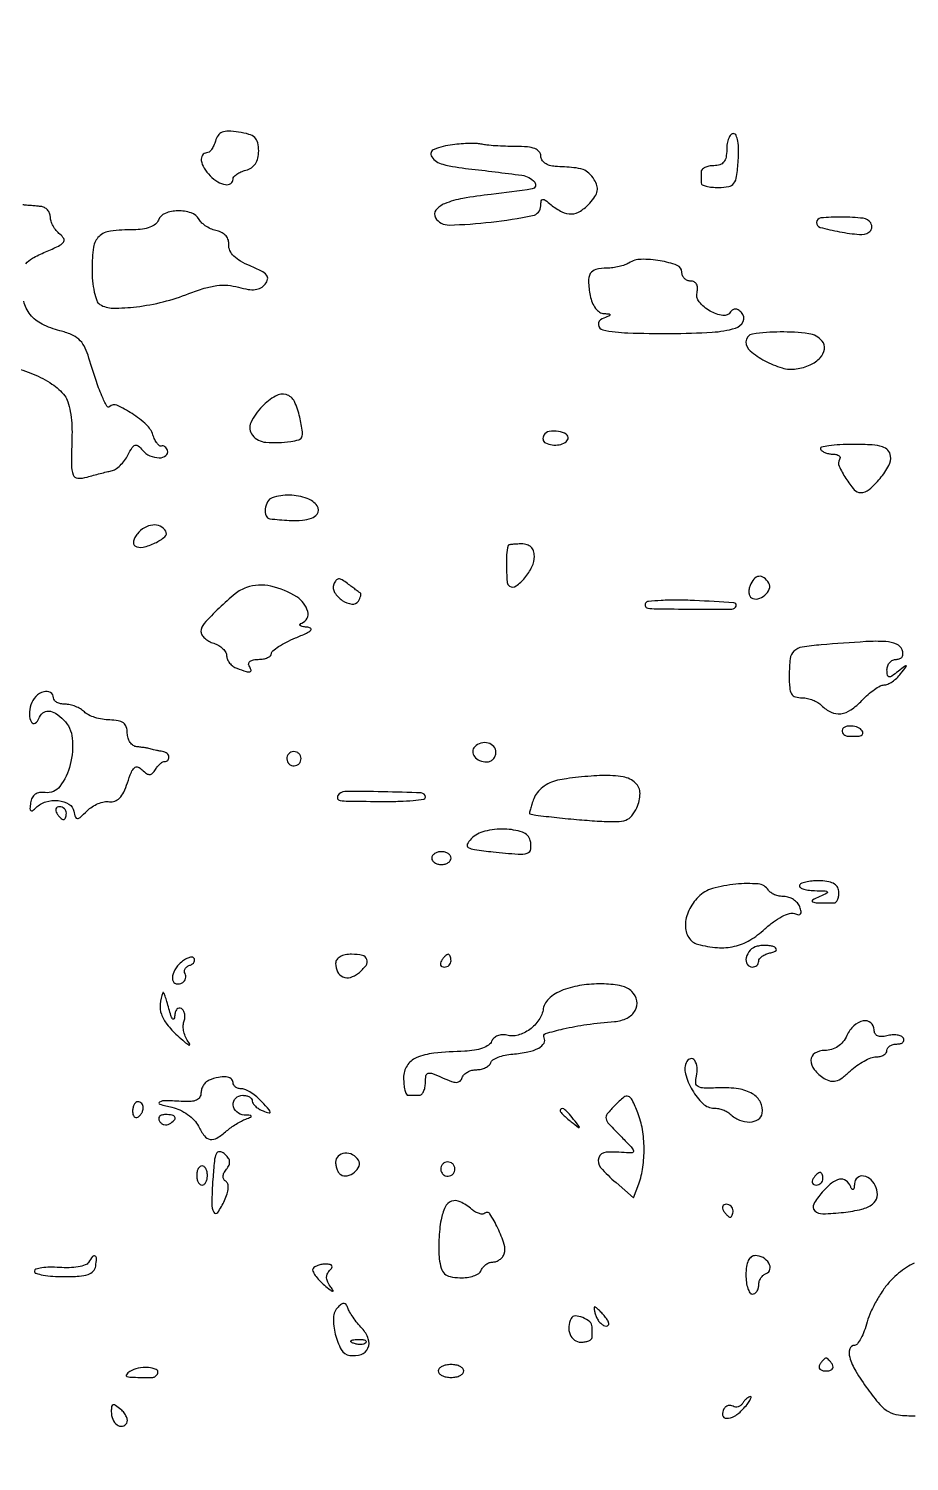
# Model space of a CAD drawing. Extents: x 0 to 5034, y 0 to 2560.
# Drawn here: x 2512.1 to 2649.5, y -0.1 to 223.4 of the extents above; entities that cross this region are included whole.
import ezdxf

# ---------------------------------------------------------------- set-up
doc = ezdxf.new("R2010")
doc.units = 0

msp = doc.modelspace()

# ---------------------------------------------------------------- linework, layer by layer
for points in [[(2033.325134, 261.316347, -0.000063), (2297.5, 260.550923, -0.001268)], [(2511.654242, 186.673637, -0.104414), (2512.694601, 187.562327, -0.025108), (2514.75, 188.551794, 0.012021), (2516.780131, 189.46447, 0.110678), (2517.533885, 190.057952, 0.307482), (2517.583687, 190.630721, 0.098413), (2517, 191.315214, -0.054194), (2516.426055, 191.879382, -0.04408), (2515.940625, 192.592594, -0.045738), (2515.608894, 193.33926, -0.081851), (2515.5, 194, 0.096851), (2515.386021, 194.582905, 0.089303), (2515.059375, 195.098929, 0.089151), (2514.572685, 195.469293, 0.096078), (2514, 195.63465, 0.000116), (2513.330449, 195.694598, 0.000075), (2512.556101, 195.763631, 0.000075), (2511.799862, 195.830821, 0.000143), (2511.190983, 195.88465, -0.085442)], [(2509.590426, 170.536297, -0.044941), (2512.834128, 169.497914, -0.045726), (2515.75069, 167.938416, -0.081108), (2517.750873, 166.096325, -0.093252), (2518.224895, 165.182896, -0.027683), (2518.596469, 163.647045, -0.026725), (2518.830136, 161.839842, -0.025946), (2518.872952, 160, 0.005268), (2518.788097, 155.306509, 0.08895), (2519.04912, 153.784913, 0.303563), (2519.772804, 153.252786, 0.083367), (2521.25, 153.433554, -0.005395), (2522.221279, 153.71004, -0.004239), (2523.279688, 153.989401, -0.004286), (2524.268277, 154.232383, -0.010519), (2525, 154.389416, 0.098542), (2525.654248, 154.655914, 0.044215), (2526.384109, 155.236094, 0.041471), (2527.071587, 156.007559, 0.044291), (2527.605477, 156.865833, -0.021831), (2528.254982, 158.022628, -0.176107), (2528.726036, 158.393448, -0.257641), (2529.218273, 158.300791, -0.046959), (2529.899165, 157.621499, 0.114812), (2531.036611, 156.757795, 0.101764), (2532.490615, 156.435708, 0.166903), (2533.516516, 156.770668, 0.312702), (2533.777494, 157.562672, 0.072987), (2533.619679, 157.903587, 0.090136), (2533.379103, 158.15719, 0.104389), (2533.095095, 158.285364, 0.135232), (2532.81094, 158.270313, -0.250869), (2532.501646, 158.323355, -0.06655), (2532.138698, 158.692852, -0.05107), (2531.782266, 159.28545, -0.033042), (2531.490072, 160.031281, 0.13224), (2530.491831, 161.587697, 0.039713), (2528.2456, 163.32444, 0.036762), (2525.88708, 164.629172, 0.314055), (2524.761386, 164.428053, -0.501844), (2524.309061, 164.494032, -0.024131), (2523.541142, 166.094129, -0.019867), (2522.583748, 168.641725, -0.00664), (2521.382815, 172.436924, 0.052854), (2520.768451, 173.894932, 0.087878), (2519.932633, 174.92913, 0.080156), (2518.734339, 175.673429, 0.037623), (2516.998101, 176.250019, -0.055255), (2514.21664, 177.283713, -0.106718), (2512.377061, 178.767809, -0.109709), (2511.344397, 180.848063, -0.060631)], [(2650.217871, 30.812603, 0.031683), (2649.063257, 30.164618, 0.03023), (2647.815074, 29.244574, 0.027801), (2646.649598, 28.156147, 0.037182), (2645.532364, 26.801518, 0.023475), (2644.428816, 25.073682, 0.02354), (2643.498975, 23.262802, 0.039495), (2642.915503, 21.656147, -0.022714), (2642.459409, 20.255591, -0.033109), (2641.922593, 19.073993, -0.034847), (2641.383381, 18.218305, -0.239116), (2640.952996, 18, 0.327543), (2640.191229, 17.441006, 0.150088), (2640.182474, 16.13907, 0.062372), (2641.132728, 13.987016, 0.021633), (2643.006272, 11.150038, 0.01967), (2644.870807, 8.778354, 0.088296), (2646.228209, 7.660145, 0.099778), (2647.804672, 7.148123, 0.028795), (2650.374603, 7)]]:
    msp.add_lwpolyline(points, format="xyb")
for points in [[(2541.249593, 205.846441, -0.042136), (2540.999646, 205.139851, -0.05325), (2540.649086, 204.542392, -0.063223), (2540.256771, 204.132342, -0.171971), (2539.883369, 204, 0.254538), (2539.228154, 203.643338, 0.183339), (2539.05014, 202.812891, 0.100136), (2539.485868, 201.623252, 0.058742), (2540.428571, 200.428571, 0.058742), (2541.623252, 199.485868, 0.100136), (2542.812891, 199.05014, 0.183339), (2543.643338, 199.228154, 0.254538), (2544, 199.883369, -0.181596), (2544.141258, 200.259476, -0.059916), (2544.5875, 200.660882, -0.050447), (2545.234516, 201.024544, -0.038887), (2546, 201.289749, 0.082755), (2546.86583, 201.677352, 0.099635), (2547.495676, 202.306269, 0.090395), (2547.873419, 203.182028, 0.056791), (2548, 204.292881, 0.057761), (2547.851238, 205.576332, 0.147683), (2547.387748, 206.378315, 0.120283), (2546.48666, 206.887208, 0.03225), (2544.866224, 207.232942, 0.027431), (2543.275769, 207.377881, 0.10087), (2542.284295, 207.212759, 0.149689), (2541.65339, 206.71981, 0.08888)], [(2621, 204.5, -0.044917), (2620.893532, 203.317234, -0.124434), (2620.55, 202.5625, -0.149477), (2619.935258, 202.142566, -0.07578), (2619, 202, 0.048028), (2618.234582, 201.926307, 0.068025), (2617.5875, 201.70625, 0.088204), (2617.151477, 201.381882, 0.191087), (2617, 201), (2617, 200.088125), (2617, 199.3, 0.29312), (2617.173912, 199.028831, 0.044859), (2617.807813, 198.804164, 0.038276), (2618.696125, 198.64762, 0.024032), (2619.75, 198.595026, 0.047881), (2621.316459, 198.74252, 0.190239), (2622.116815, 199.250518, 0.123802), (2622.547093, 200.318776, 0.015891), (2622.807498, 202.795026, 0.02092), (2622.860349, 204.490425, 0.041482), (2622.734745, 205.828609, 0.056663), (2622.466035, 206.730032, 0.30056), (2622.057498, 207, 0.217584), (2621.652885, 206.815175, 0.078572), (2621.31064, 206.265625, 0.059744), (2621.077456, 205.457226, 0.040393)], [(2578.25, 205.270761, 0.061475), (2575.357888, 204.549228, 0.480388), (2574.993793, 203.404083, 0.189852), (2576.702578, 202.215554, 0.031084), (2580.75, 201.519368, -0.00724), (2589.054405, 200.495505, -0.18067), (2591.046492, 199.421055, -0.588832), (2590.670948, 198.378215, -0.013823), (2584.25, 197.51812, 0.017246), (2579.836123, 196.896098, 0.055494), (2576.994028, 196.062306, 0.124753), (2575.64234, 195.046506, 0.318037), (2575.570027, 193.886693, 0.267127), (2577.695145, 192.739063, 0.021634), (2584.269025, 193.201099, 0.020892), (2590.732021, 194.212332, 0.357627), (2592, 195.758369, -0.041268), (2592.061799, 196.505856, -0.339037), (2592.295789, 196.724747, -0.184529), (2592.70835, 196.612061, -0.015286), (2593.600882, 195.916276, 0.055656), (2595.302261, 194.79787, 0.128223), (2596.786962, 194.473224, 0.134997), (2598.191133, 194.920163, 0.064767), (2599.641834, 196.156725, 0.036588), (2600.455027, 197.199291, 0.100058), (2600.808506, 198.059653, 0.121296), (2600.766231, 198.887201, 0.06804), (2600.345557, 199.808536, 0.061063), (2599.513002, 200.825196, 0.109025), (2598.593405, 201.383282, 0.060388), (2597.174628, 201.682187, 0.008948), (2594.25, 201.88465, -0.060957), (2593.368832, 202.038618, -0.082162), (2592.644225, 202.396456, -0.098919), (2592.168864, 202.905761, -0.139327), (2592, 203.5, 0.174578), (2591.75418, 204.182583, 0.12917), (2591.096965, 204.654293, 0.070529), (2589.923367, 204.922641, 0.020994), (2588.081787, 205, -0.007677), (2586.484041, 205.024534, -0.008212), (2584.923337, 205.098147, -0.007864), (2583.585312, 205.204454, -0.037717), (2582.831787, 205.334119, 0.051509), (2582.109633, 205.438008, 0.013445), (2580.936525, 205.453332, 0.013519), (2579.591945, 205.398357, 0.01345)], [(2532.361626, 193.5, -0.139565), (2531.899272, 192.883843, -0.070467), (2531.044287, 192.40671, -0.056203), (2529.875899, 192.100866, -0.035949), (2528.474799, 192, 0.029524), (2524.862063, 191.786486, 0.159652), (2523.102991, 190.96972, 0.171326), (2522.236408, 189.305626, 0.035203), (2522, 185.952028, 0.022565), (2522.087546, 184.013151, 0.031266), (2522.352268, 182.293674, 0.033293), (2522.739551, 180.956068, 0.168784), (2523.222131, 180.362715, 0.138509), (2525.271185, 179.777252, 0.030883), (2528.940962, 179.99293, 0.03113), (2533.124078, 180.765767, 0.032645), (2537.111105, 182.043794, -0.020425), (2539.508398, 182.877319, -0.041588), (2541.4569, 183.293947, -0.050511), (2543.17929, 183.339745, -0.051282), (2544.86681, 183.038199, 0.028698), (2546.352133, 182.703056, 0.071049), (2547.465171, 182.677809, 0.096363), (2548.326767, 182.95505, 0.093931), (2549.030539, 183.536798, 0.121938), (2549.392112, 184.28522, 0.229348), (2549.233862, 184.922143, 0.10306), (2548.442021, 185.550738, 0.017451), (2546.678574, 186.36094, -0.031431), (2545.169832, 187.105852, -0.0633), (2544.113515, 187.905361, -0.086524), (2543.507536, 188.747298, -0.134933), (2543.345927, 189.620578, 0.096484), (2543.26466, 190.376346, 0.09984), (2542.905485, 191.036146, 0.093979), (2542.296959, 191.534162, 0.075432), (2541.5, 191.823154, -0.051628), (2540.675651, 192.078566, -0.041226), (2539.852591, 192.513382, -0.042625), (2539.151489, 193.050386, -0.077515), (2538.70031, 193.611469, 0.181161), (2537.461985, 194.633156, 0.087468), (2535.401785, 194.959097, 0.090243), (2533.410245, 194.560401, 0.209697)], [(2635, 193.130842, 0.339681), (2635.574735, 192.382463, 0.019152), (2638.612382, 191.694608, 0.023078), (2641.711625, 191.26342, 0.162833), (2643.172516, 191.60662, 0.107417), (2643.456592, 191.880753, 0.099547), (2643.610964, 192.255498, 0.095769), (2643.611533, 192.673296, 0.091247), (2643.457295, 193.069098, 0.232799), (2642.295258, 193.797268, 0.02376), (2638.955939, 193.980483, 0.02254), (2635.667645, 193.856221, 0.390152)], [(2605.736639, 186.816072, -0.058459), (2605.108206, 186.51322, -0.025702), (2604.219661, 186.256852, -0.025011), (2603.23856, 186.078838, -0.030632), (2602.309017, 186.015313, 0.057979), (2600.607739, 185.805309, 0.198871), (2599.726919, 185.161383, 0.153692), (2599.42879, 183.953144, 0.031461), (2599.708548, 181.744303, 0.04869), (2600.033246, 180.640876, 0.067762), (2600.543211, 179.747732, 0.082358), (2601.17658, 179.154927, 0.137095), (2601.866577, 178.929715, -0.016174), (2602.673628, 178.86879, -0.486488), (2602.76743, 178.718354, -0.207734), (2602.574936, 178.514872, -0.007563), (2601.566376, 178.102217, 0.324091), (2600.982932, 177.193425, 0.338353), (2601.670495, 176.391244, 0.044193), (2605.573108, 175.915387, 0.010018), (2612.250366, 175.828778, 0.012), (2618.72411, 176.029938, 0.057909), (2622.347349, 176.654693, 0.219302), (2623.565086, 177.718879, 0.31104), (2623.312868, 179.087132, 0.055109), (2622.806791, 179.492451, 0.128128), (2622.347445, 179.639754, 0.163321), (2621.947193, 179.5297, 0.106679), (2621.612195, 179.181535, -0.3008), (2620.393698, 178.618512, -0.094826), (2618.407611, 179.322466, -0.087077), (2616.709618, 180.762646, -0.239565), (2616.371724, 182.25, 0.066601), (2616.452777, 182.958697, 0.121837), (2616.303208, 183.517317, 0.148888), (2615.939449, 183.870821, 0.119437), (2615.40638, 184, -0.097891), (2614.869628, 184.106103, -0.097667), (2614.413124, 184.408487, -0.09821), (2614.107425, 184.859913, -0.100198), (2614, 185.390594, 0.313761), (2613.264705, 186.446984, 0.045992), (2610.602737, 187.16295, 0.046691), (2607.659269, 187.391555, 0.138388)], [(2624, 174.52568, 0.222947), (2624.664877, 173.108688, 0.049881), (2626.937157, 171.575135, 0.05029), (2629.641134, 170.452557, 0.111573), (2631.854757, 170.295605, 0.066703), (2634.007873, 170.925598, 0.101241), (2635.590438, 172.054576, 0.15028), (2636.235056, 173.385563, 0.214559), (2635.889886, 174.632679, 0.188713), (2633.794717, 175.791006, 0.035263), (2629.330302, 176.065905, 0.034075), (2625.045088, 175.734762, 0.372284)], [(2548.545455, 164.454545, 0.088871), (2546.776768, 161.913791, 0.285814), (2547.024474, 159.957338, 0.20543), (2549.130762, 158.853138, 0.054816), (2553, 158.976587, 0.035959), (2554.27524, 159.252804, 0.237789), (2554.73716, 159.684943, 0.129464), (2554.812677, 160.483452, 0.008548), (2554.39473, 162.77635, 0.064448), (2553.567632, 165.222029, 0.212245), (2552.292437, 166.291073, 0.207485), (2550.621564, 166.073031, 0.061696)], [(2592.487659, 159.980032, 0.086456), (2592.347192, 159.629461, 0.102024), (2592.345313, 159.272696, 0.11056), (2592.481778, 158.965717, 0.11748), (2592.733688, 158.754232, 0.085984), (2593.764165, 158.443417, 0.076224), (2594.8851, 158.477903, 0.087776), (2595.803236, 158.82141, 0.194412), (2596.25, 159.404671, 0.34024), (2595.96037, 160.116771, 0.094491), (2594.74709, 160.546191, 0.079865), (2593.313066, 160.535234, 0.215807)], [(2635.640086, 157.773336, 0.111355), (2635.930812, 157.476721, 0.050273), (2636.418262, 157.227168, 0.046332), (2637.008798, 157.057287, 0.046912), (2637.618034, 157, -0.056052), (2638.155623, 156.939544, -0.120973), (2638.525448, 156.754122, -0.19004), (2638.671536, 156.480016, -0.168478), (2638.60072, 156.162968, 0.250284), (2638.536907, 155.15273, 0.034218), (2639.577032, 153.229731, 0.034787), (2640.879017, 151.458116, 0.220334), (2641.868143, 151, 0.178031), (2643.231872, 151.501467, 0.044327), (2644.926601, 153.223326, 0.044552), (2646.297716, 155.228267, 0.16568), (2646.571335, 156.71175, 0.147502), (2646.149975, 157.609391, 0.135329), (2645.289069, 158.16121, 0.06273), (2643.705897, 158.44225, 0.011552), (2640.735274, 158.523336, 0.013035), (2638.630632, 158.477276, 0.024554), (2636.939644, 158.31265, 0.026872), (2635.760733, 158.073822, 0.505064)], [(2550.087565, 150.195855, 0.191753), (2549.373485, 149.593591, 0.097454), (2549.02421, 148.452116, 0.11365), (2549.157117, 147.383037, 0.285628), (2549.75, 146.918758, 0.01276), (2552.7536, 146.670751, 0.038187), (2554.812438, 146.710846, 0.05892), (2556.223071, 147.016696, 0.137572), (2557.104169, 147.625516, 0.35078), (2557.12803, 148.952104, 0.141661), (2555.566577, 150.096791, 0.083045), (2552.821039, 150.611816, 0.085576)], [(2529.073886, 144.589028, 0.048472), (2528.684144, 144.014247, 0.076065), (2528.481442, 143.453992, 0.106171), (2528.488871, 142.996426, 0.205196), (2528.701442, 142.706441, 0.189712), (2529.968222, 142.503959, 0.056947), (2531.850113, 143.149056, 0.06402), (2533.366511, 144.125035, 0.372022), (2533.505228, 144.991541, 0.148349), (2532.647825, 145.747605, 0.130409), (2531.467966, 145.948641, 0.110766), (2530.187987, 145.53691, 0.086772)], [(2586.918758, 142.75, 0.066382), (2586.657483, 141.327362, 0.02073), (2586.64094, 139.153155, 0.013745), (2586.773105, 137.001002, 0.23636), (2587.133158, 136.417704, 0.300637), (2588.147999, 136.448673, 0.06582), (2589.496725, 137.695198, 0.060209), (2590.625158, 139.444005, 0.113676), (2591, 141.071429, 0.078057), (2590.869651, 141.901305, 0.12362), (2590.490741, 142.508929, 0.120522), (2589.86158, 142.875312, 0.071985), (2589, 143, 0.011703), (2588.227601, 142.981918, 0.018186), (2587.563635, 142.926562, 0.012826), (2587.033045, 142.848975, 0.278305)], [(2546.100239, 136.20008, 0.090811), (2544.348343, 135.236461, 0.020966), (2541.818577, 132.991011, 0.016587), (2539.473373, 130.571344, 0.186261), (2539, 129.344703, 0.140889), (2539.14655, 128.834935, 0.066573), (2539.5875, 128.303726, 0.058085), (2540.235019, 127.832613, 0.05145), (2541, 127.5, -0.056307), (2541.764834, 127.158604, -0.060844), (2542.4125, 126.662288, -0.06865), (2542.852227, 126.093727, -0.131049), (2543, 125.539601, 0.105337), (2543.117619, 124.987495, 0.066625), (2543.46465, 124.425077, 0.062494), (2543.977036, 123.938014, 0.06731), (2544.581787, 123.606989, 0.011592), (2546.033342, 123.088247, 0.131279), (2546.637076, 123.052599, 0.44137), (2546.802286, 123.329843, 0.065008), (2546.5, 124, -0.202618), (2546.441401, 124.378123, -0.181468), (2546.66835, 124.70625, -0.104212), (2547.195401, 124.928459, -0.047867), (2547.940983, 125, 0.04145), (2548.72931, 125.065465, 0.060958), (2549.395164, 125.262332, 0.080127), (2549.847107, 125.551472, 0.213596), (2550, 125.893046, -0.22571), (2550.206508, 126.327202, -0.026107), (2551.101562, 126.980666, -0.027327), (2552.313473, 127.680669, -0.018994), (2553.75, 128.341518, 0.010349), (2555.433092, 129.080818, 0.083234), (2556.128077, 129.556957, 0.504837), (2556.088828, 129.854922, 0.11036), (2555.5, 130.027419, -0.024923), (2554.798795, 130.108401, -0.135224), (2554.454688, 130.267731, -0.437468), (2554.446284, 130.460432, -0.101871), (2554.75, 130.662281, 0.382559), (2555.64144, 132.477455, 0.183795), (2553.969941, 134.73284, 0.089453), (2549.906725, 136.408002, 0.134391)], [(2559.716562, 136.703757, 0.23589), (2559.839628, 135.437737, 0.103387), (2561.040044, 134.190455, 0.11606), (2562.544605, 133.611361, 0.296658), (2563.553775, 134.08701, 0.031763), (2563.775955, 134.503483, 0.049039), (2563.907511, 134.889363, 0.062992), (2563.939452, 135.193179, 0.254295), (2563.850136, 135.349499, -0.018369), (2563.633674, 135.494555, -0.001777), (2563.123095, 135.867358, -0.002255), (2562.517817, 136.316834, -0.001781), (2561.866783, 136.808491, 0.026652), (2560.99552, 137.400837, 0.149209), (2560.454914, 137.537474, 0.225235), (2560.056359, 137.323994, 0.067493)], [(2624.650663, 136.532025, 0.052515), (2624.49115, 135.935939, 0.0638), (2624.47433, 135.358368, 0.075783), (2624.594901, 134.88537, 0.15532), (2624.84142, 134.598008, 0.201697), (2625.840733, 134.441329, 0.114471), (2626.95006, 135.005503, 0.122857), (2627.647708, 135.966627, 0.238621), (2627.569098, 136.888197, 0.090551), (2626.818057, 137.720393, 0.196846), (2626.002606, 137.94369, 0.189342), (2625.241545, 137.532165, 0.083805)], [(2608.342582, 133.75, 0.24532), (2608.308709, 133.264274, 0.264115), (2608.68649, 132.981325, 0.028639), (2610.007854, 132.889811, 0.000853), (2615.555556, 132.833333, 0.003315), (2621.781033, 132.821851, 0.324564), (2622.454479, 133.315413, 0.489525), (2622.097985, 133.836718, 0.003466), (2615.983015, 134.164749, 0.01002), (2613.198204, 134.238902, 0.015204), (2610.776963, 134.181208, 0.009819), (2608.800335, 134.034932, 0.235866)], [(2635.75, 127.264961, 0.01996), (2632.749059, 126.907359, 0.151855), (2631.48885, 126.283105, 0.175456), (2630.899244, 125.099276, 0.028685), (2630.75, 122.5, 0.01823), (2630.820783, 120.55928, 0.114734), (2631.112892, 119.619571, 0.192575), (2631.713352, 119.153112, 0.070105), (2632.8, 119, -0.055979), (2633.576371, 118.912806, -0.038787), (2634.420776, 118.650474, -0.039123), (2635.202955, 118.265902, -0.06264), (2635.789877, 117.810123, 0.086071), (2637.283695, 116.757862, 0.142616), (2638.794845, 116.516101, 0.120881), (2640.378241, 117.121651, 0.052733), (2642.094176, 118.600246, -0.02439), (2643.045595, 119.518824, -0.028097), (2644.039835, 120.295072, -0.028936), (2644.943168, 120.847488, -0.12337), (2645.551869, 121, 0.108061), (2646.11, 121.122049, 0.041578), (2646.804814, 121.514062, 0.038722), (2647.513518, 122.080389, 0.038552), (2648.127555, 122.75, 0.001576), (2649.00764, 123.879507, 0.377591), (2649, 124, 0.377591), (2648.879507, 124.00764, 0.001576), (2647.75, 123.127555, -0.01433), (2646.747502, 122.386736, -0.189637), (2646.308177, 122.282514, -0.332453), (2646.061715, 122.528196, -0.036282), (2646, 123.377555, -0.08932), (2646.111548, 123.996997, -0.09512), (2646.431406, 124.523407, -0.09986), (2646.908336, 124.875592, -0.109687), (2647.468615, 125, 0.094119), (2648.027855, 125.106211, 0.166113), (2648.382077, 125.407358, 0.151899), (2648.496694, 125.885039, 0.075244), (2648.361626, 126.5, 0.206854), (2647.500453, 127.380395, 0.082159), (2645.817537, 127.764743, 0.031114), (2642.679836, 127.759635, 0.003713)], [(2512.476082, 117.924639, 0.074877), (2512.236785, 116.421337, 0.132785), (2512.551917, 115.215606, 0.415384), (2513.14178, 115.05633, 0.177868), (2513.720238, 115.75, -0.129515), (2514.327479, 116.636421, -0.192038), (2515.206687, 116.940642, -0.132661), (2516.317549, 116.584661, -0.052925), (2517.571429, 115.571429, -0.174975), (2518.927174, 112.683823, -0.085711), (2518.604201, 108.577462, -0.096957), (2516.99585, 105.185824, -0.276052), (2514.678262, 104.216891, 0.071039), (2513.810242, 104.217633, 0.119408), (2513.136582, 103.949599, 0.123238), (2512.674092, 103.410646, 0.078608), (2512.423164, 102.619301, 0.019634), (2512.322997, 101.719821, 0.233405), (2512.45152, 101.404429, 0.358126), (2512.725246, 101.394174, 0.033777), (2513.269301, 101.869301, -0.125423), (2514.790817, 102.772791, -0.094983), (2516.731031, 102.961417, -0.109407), (2518.392436, 102.428438, -0.216316), (2519.176676, 101.321407, 0.029082), (2519.417831, 100.370758, 0.333637), (2519.713154, 100.15985, 0.182146), (2520.150935, 100.336853, 0.01021), (2521.227561, 101.370397, -0.052897), (2522.017955, 102.009177, -0.046059), (2522.961356, 102.502674, -0.048516), (2523.908581, 102.788386, -0.091587), (2524.703906, 102.79899, 0.129021), (2525.551026, 102.873124, 0.116426), (2526.290481, 103.353085, 0.079409), (2526.940497, 104.293533, 0.031782), (2527.526726, 105.749619, -0.01712), (2528.134789, 107.397768, -0.117686), (2528.634442, 108.094738, -0.276513), (2529.174899, 108.190285, -0.105599), (2529.842022, 107.757978, 0.037873), (2530.512043, 107.182439, 0.170517), (2530.998469, 107.033997, 0.194857), (2531.430902, 107.230483, 0.051507), (2531.903444, 107.843769, -0.035062), (2532.26434, 108.345387, -0.042958), (2532.670154, 108.75591, -0.04844), (2533.060134, 109.027604, -0.162594), (2533.361803, 109.08541, 0.119662), (2533.605032, 109.111081, 0.116095), (2533.81253, 109.245402, 0.105968), (2533.951548, 109.470128, 0.085922), (2534, 109.75, 0.126455), (2533.923967, 110.045827, 0.087426), (2533.70625, 110.316406, 0.078057), (2533.38217, 110.520959, 0.070838), (2533, 110.625, -0.011954), (2532.562359, 110.690365, -0.008411), (2532.073437, 110.783884, -0.008494), (2531.608388, 110.889247, -0.017586), (2531.25, 110.99035, 0.027197), (2530.861285, 111.091987, 0.008984), (2530.280835, 111.19965, 0.008916), (2529.6317, 111.296163, 0.010002), (2529.003906, 111.36535, -0.12729), (2528.432619, 111.569351, -0.090766), (2527.946142, 112.047946, -0.080814), (2527.617749, 112.725604, -0.07213), (2527.503906, 113.5, 0.079589), (2527.349284, 114.453301, 0.154095), (2526.901679, 115.073141, 0.118618), (2526.083497, 115.4224, 0.037781), (2524.755335, 115.544665, -0.038267), (2523.616096, 115.650655, -0.034318), (2522.462848, 115.930277, -0.035993), (2521.461138, 116.328561, -0.083947), (2520.805335, 116.794665, 0.06198), (2520.212429, 117.256342, 0.039113), (2519.425317, 117.645933, 0.038841), (2518.577488, 117.911714, 0.056595), (2517.8, 118, -0.053595), (2517.111367, 118.074027, -0.073362), (2516.52875, 118.29375, -0.093122), (2516.137625, 118.618409, -0.17482), (2516, 119, 0.266324), (2515.527142, 119.824783, 0.209447), (2514.485629, 119.946926, 0.12476), (2513.241495, 119.193658, 0.118248)], [(2639, 113.911516, 0.108912), (2639.076658, 113.563763, 0.099759), (2639.29375, 113.267758, 0.095344), (2639.618216, 113.069259, 0.089971), (2640, 113), (2640.853125, 113), (2641.5, 113, 0.175747), (2642.111709, 113.221864, 0.342949), (2642.215729, 113.700136, 0.160477), (2641.675772, 114.262761, 0.085705), (2640.75, 114.566187, 0.04951), (2640.08009, 114.597554, 0.076606), (2639.514062, 114.479826, 0.105714), (2639.136689, 114.238673, 0.200506)], [(2581.693853, 111.36052, 0.194761), (2581.381568, 110.62332, 0.172865), (2581.649978, 109.830294, 0.128462), (2582.462204, 109.217225, 0.098073), (2583.559017, 109, 0.103216), (2584.108867, 109.114729, 0.098834), (2584.576711, 109.440625, 0.096907), (2584.890211, 109.927451, 0.095012), (2585, 110.5, 0.179946), (2584.664381, 111.40236, 0.15216), (2583.79511, 111.94328, 0.132661), (2582.672804, 111.933008, 0.128822)], [(2552.552786, 110.08541, 0.099038), (2552.401684, 109.679226, 0.097945), (2552.417584, 109.244476, 0.097945), (2552.597789, 108.848514, 0.099038), (2552.91459, 108.552786, 0.099038), (2553.320774, 108.401684, 0.097945), (2553.755524, 108.417584, 0.097945), (2554.151486, 108.597789, 0.099038), (2554.447214, 108.91459, 0.099038), (2554.598316, 109.320774, 0.097945), (2554.582416, 109.755524, 0.097945), (2554.402211, 110.151486, 0.099038), (2554.08541, 110.447214, 0.099038), (2553.679226, 110.598316, 0.097945), (2553.244476, 110.582416, 0.097945), (2552.848514, 110.402211, 0.099038)], [(2594.612699, 106.131685, 0.054817), (2593.387792, 105.719078, 0.056296), (2592.293647, 105.052901, 0.059646), (2591.432447, 104.20345, 0.080052), (2590.894923, 103.25, 0.009091), (2590.592174, 102.381469, 0.015055), (2590.372372, 101.637073, 0.00876), (2590.223488, 101.027334, 0.375178), (2590.282224, 100.918758, 0.060205), (2591.202324, 100.696717, 0.002617), (2594.498834, 100.328304, 0.004938), (2598.017799, 99.988782, 0.006722), (2601.198179, 99.756628, 0.015768), (2603.861646, 99.682321, 0.086197), (2605.274749, 99.933058, 0.136408), (2606.197671, 100.590159, 0.063437), (2606.977736, 101.850481, 0.104056), (2607.477115, 104.081962, 0.210246), (2606.786593, 105.707674, 0.148879), (2604.852097, 106.663939, 0.048078), (2601.627555, 106.881685, 0.011156), (2599.83605, 106.790296, 0.008308), (2597.864325, 106.612568, 0.008407), (2596.009925, 106.382709, 0.018815)], [(2560.344738, 103.75, 0.243578), (2560.30826, 103.264511, 0.266162), (2560.682283, 102.981545, 0.028863), (2561.99526, 102.889874, 0.000862), (2567.5, 102.833333, 0.010313), (2569.992205, 102.863436, 0.017076), (2572.090768, 103.003937, 0.011134), (2573.756836, 103.210355, 0.372009), (2574.000486, 103.492126, 0.402119), (2573.364302, 104.156159, 0.005817), (2567.392897, 104.338435, 0.006558), (2561.451088, 104.372699, 0.258167)], [(2516.5, 101, 0.029505), (2516.768994, 100.617226, 0.035638), (2517.066025, 100.29375, 0.038439), (2517.34829, 100.065539, 0.151918), (2517.559017, 100, 0.210953), (2517.727648, 100.07446, 0.081139), (2517.870461, 100.29375, 0.061769), (2517.967655, 100.617151, 0.042167), (2518, 101, 0.105053), (2517.918938, 101.381556, 0.099167), (2517.688914, 101.70625, 0.09642), (2517.345238, 101.923877, 0.093332), (2516.940983, 102, 0.108972), (2516.586039, 101.921712, 0.182303), (2516.3746, 101.70625, 0.161196), (2516.343488, 101.3821, 0.082592)], [(2581.132617, 97, 0.083799), (2580.540948, 96.174012, 0.391078), (2580.694499, 95.661689, 0.100202), (2581.671381, 95.322403, 0.007039), (2584.561189, 94.972593, 0.007377), (2588.446268, 94.615598, 0.093951), (2589.895999, 94.776411, 0.29578), (2590.443012, 95.428744, 0.09489), (2590.354865, 96.750996, 0.255129), (2589.143669, 98.037187, 0.072332), (2586.339825, 98.522547, 0.067271), (2583.250185, 98.189605, 0.135905)], [(2575, 94, 0.148195), (2575.115568, 93.618646, 0.098894), (2575.440625, 93.29375, 0.082425), (2575.926543, 93.074694, 0.064853), (2576.5, 93, 0.064853), (2577.073457, 93.074694, 0.082425), (2577.559375, 93.29375, 0.098894), (2577.884432, 93.618646, 0.148195), (2578, 94, 0.148195), (2577.884432, 94.381354, 0.098894), (2577.559375, 94.70625, 0.082425), (2577.073457, 94.925306, 0.064853), (2576.5, 95, 0.064853), (2575.926543, 94.925306, 0.082425), (2575.440625, 94.70625, 0.098894), (2575.115568, 94.381354, 0.148195)], [(2616.576477, 87.941937, 0.084641), (2615.093067, 85.830582, 0.107682), (2614.553838, 83.51763, 0.141072), (2615.069592, 81.623072, 0.192896), (2616.46957, 80.572867, 0.046425), (2619.552843, 80.04453, 0.075133), (2622.201397, 80.238379, 0.078048), (2624.603718, 81.194628, 0.054242), (2626.945392, 82.948988, -0.029139), (2628.280637, 84.057986, -0.039371), (2629.613128, 84.88623, -0.044701), (2630.781928, 85.364064, -0.167839), (2631.562488, 85.337648, 0.051172), (2632.205216, 85.163807, 0.270669), (2632.532452, 85.289517, 0.225991), (2632.620539, 85.664312, 0.038201), (2632.404352, 86.388659, 0.089506), (2632.030945, 87.004671, 0.066596), (2631.428921, 87.526669, 0.065513), (2630.69935, 87.879532, 0.080083), (2629.952028, 88, -0.049465), (2629.20465, 88.074119, -0.04742), (2628.475222, 88.29375, -0.051141), (2627.869062, 88.616623, -0.106804), (2627.5, 89, 0.239111), (2625.924078, 89.96147, 0.043769), (2622.404135, 89.929514, 0.04539), (2618.7767, 89.242121, 0.128566)], [(2632.367878, 89.786222, 0.357725), (2632.408766, 89.481783, 0.099573), (2632.849851, 89.210306, 0.055064), (2633.647259, 89.012451, 0.027051), (2634.690983, 88.929715, -0.004494), (2636.376052, 88.872393, -0.20576), (2636.681752, 88.725158, -0.495865), (2636.638394, 88.516185, -0.009924), (2635.5, 88, 0.026802), (2634.39313, 87.452362, 0.616663), (2634.406117, 87.178621, 0.100774), (2635.116655, 87.021704, 0.004121), (2637.75, 87, 0.207348), (2638.036719, 87.124242, 0.082495), (2638.279687, 87.4884, 0.062883), (2638.444946, 88.026138, 0.043167), (2638.5, 88.662639, 0.123287), (2638.315315, 89.400262, 0.12972), (2637.806926, 89.947438, 0.091886), (2636.936027, 90.296166, 0.038485), (2635.676895, 90.448861, 0.026514), (2634.560428, 90.438512, 0.033851), (2633.54034, 90.305189, 0.03601), (2632.734775, 90.082565, 0.170526)], [(2535.609856, 77.466999, 0.088199), (2534.745311, 76.228588, 0.149926), (2534.575631, 74.98751, 0.304015), (2535.128979, 74.395945, 0.198047), (2536.08541, 74.552786, 0.088028), (2536.407414, 74.840477, 0.094658), (2536.600883, 75.214595, 0.100048), (2536.636752, 75.616232, 0.111259), (2536.510081, 75.983688, -0.141495), (2536.410285, 76.340871, -0.127465), (2536.510053, 76.712565, -0.105159), (2536.802873, 77.04285, -0.073377), (2537.243769, 77.277685, 0.065157), (2537.677862, 77.499857, 0.116357), (2537.94564, 77.795521, 0.158757), (2538.006768, 78.114419, 0.156048), (2537.869048, 78.410714, 0.23057), (2537.507256, 78.55224, 0.079002), (2536.945142, 78.415864, 0.058924), (2536.279513, 78.04056, 0.03859)], [(2560, 77.559017, 0.117725), (2560.307737, 76.27011, 0.175838), (2561.143739, 75.485124, 0.168785), (2562.317383, 75.401182, 0.107842), (2563.543805, 76.036355, 0.053482), (2564.737481, 77.264393, 0.256137), (2564.89033, 78.19464, 0.259252), (2564.189216, 78.815577, 0.054427), (2562.5, 79, 0.047734), (2561.478748, 78.90228, 0.083213), (2560.683732, 78.605902, 0.111514), (2560.181832, 78.143008, 0.15208)], [(2576.5, 78, 0.082592), (2576.343488, 77.6179, 0.161196), (2576.3746, 77.29375, 0.182303), (2576.586039, 77.078288, 0.108972), (2576.940983, 77, 0.093332), (2577.345238, 77.076123, 0.09642), (2577.688914, 77.29375, 0.099167), (2577.918938, 77.618444, 0.105053), (2578, 78, 0.042167), (2577.967655, 78.382849, 0.061769), (2577.870461, 78.70625, 0.081139), (2577.727648, 78.92554, 0.210953), (2577.559017, 79, 0.151918), (2577.34829, 78.934461, 0.038439), (2577.066025, 78.70625, 0.035638), (2576.768994, 78.382774, 0.029505)], [(2625.75, 80.25074, 0.148967), (2624.656088, 79.625784, 0.133086), (2624.037254, 78.469397, 0.19536), (2624.200821, 77.450087, 0.26223), (2625, 77, 0.091527), (2625.381757, 77.070473, 0.095859), (2625.70625, 77.272211, 0.099498), (2625.923394, 77.57312, 0.107094), (2626, 77.926676, -0.164751), (2626.128774, 78.306882, -0.072273), (2626.514062, 78.683009, -0.060249), (2627.080478, 78.998886, -0.048222), (2627.75, 79.200137, 0.039227), (2628.357047, 79.370786, 0.13129), (2628.692188, 79.606793, 0.29299), (2628.724241, 79.859547, 0.157177), (2628.5, 80.097525, 0.078133), (2627.992956, 80.281093, 0.033951), (2627.279687, 80.369656, 0.032547), (2626.493432, 80.362254, 0.037219)], [(2595.854009, 73.556108, 0.042133), (2594.528876, 72.988338, 0.057511), (2593.460439, 72.251228, 0.067564), (2592.72609, 71.408977, 0.110628), (2592.392467, 70.527395, -0.11357), (2591.712413, 68.76146, -0.087141), (2590.272351, 67.269221, -0.089723), (2588.453634, 66.389826, -0.132124), (2586.688828, 66.374491, 0.076991), (2585.95216, 66.44867, 0.082836), (2585.247178, 66.292047, 0.090136), (2584.678573, 65.932626, 0.115739), (2584.33184, 65.422377, -0.156658), (2583.866301, 64.843374, -0.057653), (2582.919065, 64.365029, -0.047516), (2581.639379, 64.028041, -0.032527), (2580.143011, 63.881685, 0.017291), (2575.318962, 63.557773, 0.076918), (2572.579268, 62.843145, 0.150751), (2571.138893, 61.610252, 0.141842), (2570.6, 59.74884, 0.024044), (2570.650686, 58.695406, 0.038318), (2570.805625, 57.807472, 0.044952), (2571.029156, 57.173938, 0.293453), (2571.3, 57), (2572.088125, 57), (2573, 57, 0.189402), (2573.381847, 57.150027, 0.088754), (2573.70625, 57.581202, 0.068569), (2573.926274, 58.221374, 0.048569), (2574, 58.978561, -0.042536), (2574.091952, 60.057482, -0.288338), (2574.433692, 60.438209, -0.163841), (2575.091358, 60.407319, -0.01395), (2576.670587, 59.740322, 0.018165), (2578.05642, 59.168722, 0.090705), (2578.881081, 59.023798, 0.183957), (2579.404576, 59.227325, 0.129313), (2579.75392, 59.76176, -0.117582), (2580.04808, 60.235318, -0.069369), (2580.583964, 60.636267, -0.063244), (2581.268253, 60.907609, -0.062881), (2582, 61, 0.055965), (2582.728369, 61.081783, 0.060016), (2583.402422, 61.322891, 0.06751), (2583.924289, 61.678559, 0.129722), (2584.199734, 62.099203, -0.174288), (2584.545854, 62.538913, -0.046397), (2585.355162, 62.946051, -0.041253), (2586.423207, 63.265831, -0.032499), (2587.618584, 63.438529, 0.030341), (2589.987826, 63.770396, 0.069929), (2591.680347, 64.368078, 0.134658), (2592.510916, 65.136879, 0.284814), (2592.512062, 65.980483, -0.489356), (2592.749502, 66.617824, -0.019579), (2595.501484, 67.364173, -0.022388), (2599.179756, 68.036978, -0.01432), (2603.5, 68.503234, 0.095502), (2605.458843, 69.043876, 0.148306), (2606.727017, 70.235262, 0.181188), (2606.976498, 71.746043, 0.148724), (2606.201633, 73.198367, 0.146467), (2604.64113, 74.039826, 0.042302), (2601.891941, 74.368845, 0.040973), (2598.757329, 74.220337, 0.047872)], [(2533.041804, 73, 0.070957), (2532.626363, 71.224715, 0.104604), (2532.817762, 69.640721, 0.087736), (2533.679899, 68.076468, 0.038036), (2535.313457, 66.339705, 0.007719), (2536.442524, 65.340338, 0.039069), (2537.121174, 64.844485, 0.640041), (2537.234968, 64.919984, 0.125001), (2537.099932, 65.237265, -0.055602), (2536.635751, 66.011626, -0.049621), (2536.33199, 66.899167, -0.052604), (2536.22321, 67.76151, -0.096997), (2536.34445, 68.45524, 0.066144), (2536.490109, 69.065469, 0.071976), (2536.464822, 69.67461, 0.080917), (2536.278798, 70.189531, 0.127958), (2535.956326, 70.526992, 0.18143), (2535.58417, 70.600349, 0.172558), (2535.246166, 70.413017, 0.110246), (2534.996356, 69.959366, 0.054664), (2534.881685, 69.309017, -0.116094), (2534.763792, 68.923071, -0.538767), (2534.573885, 68.912649, -0.082229), (2534.303687, 69.440415, -0.01498), (2534, 70.5, 0.00947), (2533.693107, 71.617105, 0.019743), (2533.403639, 72.471875, 0.027046), (2533.164914, 73.006322, 0.646581)], [(2639.742108, 66.333333, -0.061767), (2639.130487, 65.337776, -0.07648), (2638.330801, 64.601921, -0.078494), (2637.364882, 64.153632, -0.069576), (2636.266161, 64, 0.141191), (2634.759279, 63.56583, 0.254204), (2634.146535, 62.475206, 0.176812), (2634.659931, 61.005136, 0.080878), (2636.205057, 59.640647, 0.079862), (2637.164932, 59.231868, 0.130055), (2638.045054, 59.245457, 0.09288), (2639.006487, 59.720991, 0.027415), (2640.269508, 60.783464, -0.031969), (2641.29671, 61.631721, -0.031277), (2642.43096, 62.348893, -0.03287), (2643.504454, 62.848478, -0.092728), (2644.314451, 63, 0.0574), (2644.959143, 63.074256, 0.076678), (2645.50487, 63.29375, 0.095628), (2645.870619, 63.61853, 0.164968), (2646, 64, -0.153634), (2646.120018, 64.381379, -0.097988), (2646.457961, 64.70625, -0.080552), (2646.962904, 64.925455, -0.062283), (2647.559017, 65, 0.05878), (2648.115829, 65.065685, 0.126121), (2648.495569, 65.266173, 0.191145), (2648.641142, 65.562686, 0.159385), (2648.558021, 65.90612, 0.15438), (2648.198685, 66.21553, 0.064046), (2647.575304, 66.392509, 0.054994), (2646.805232, 66.422423, 0.046215), (2645.999004, 66.289489, -0.047928), (2645.125128, 66.148468, -0.125278), (2644.504533, 66.264635, -0.173113), (2644.134968, 66.628138, -0.11319), (2644, 67.216702, 0.224433), (2643.481412, 68.313836, 0.22684), (2642.308133, 68.602907, 0.136614), (2640.830618, 67.840985, 0.099227)], [(2614.754232, 62.266312, 0.183233), (2614.55877, 60.357543, 0.068244), (2615.617767, 57.829372, 0.068595), (2617.307631, 55.696065, 0.19333), (2619.040547, 55, -0.050349), (2619.707294, 54.93269, -0.037247), (2620.420973, 54.7308, -0.038006), (2621.073072, 54.434793, -0.066427), (2621.55, 54.083574, 0.093392), (2622.987708, 53.139231, 0.105264), (2624.610082, 52.835333, 0.138108), (2625.910507, 53.236267, 0.213421), (2626.541514, 54.206312, 0.158596), (2626.268551, 55.915316, 0.142082), (2625.034327, 57.226353, 0.096989), (2622.836941, 58.003454, 0.046461), (2619.836326, 58.164718, -0.012023), (2617.490744, 58.129255, -0.117797), (2616.536623, 58.366226, -0.267844), (2616.177148, 58.927748, -0.075598), (2616.290183, 60.001659, 0.087408), (2616.398801, 61.333018, 0.126416), (2616.00206, 62.438854, 0.291953), (2615.363295, 62.713992, 0.240721)], [(2540.25, 59.337719, 0.091841), (2539.772059, 59.033597, 0.065475), (2539.367188, 58.543212, 0.063761), (2539.093367, 57.949386, 0.076324), (2539, 57.3413, -0.141691), (2538.815675, 56.703913, -0.14169), (2538.319602, 56.263286, -0.092306), (2537.471898, 56.037162, -0.035623), (2536.25, 56.030596, 0.008889), (2533.498305, 56.162958, 0.12589), (2532.543919, 55.949364, 0.676917), (2532.574255, 55.613102, 0.019922), (2534.473034, 55.126535, -0.056098), (2535.714088, 54.710999, -0.046272), (2536.920598, 54.00789, -0.047692), (2537.934359, 53.126899, -0.074526), (2538.596659, 52.181845, 0.04607), (2539.531361, 50.672812, 0.191651), (2540.429094, 50.128017, 0.181362), (2541.489188, 50.334191, 0.040651), (2543, 51.440772, -0.023641), (2543.683799, 51.978245, -0.016588), (2544.5, 52.519678, -0.016781), (2545.317961, 52.986898, -0.033279), (2546, 53.290565, 0.010133), (2546.775296, 53.593609, 0.409716), (2546.839807, 53.746104, 0.286981), (2546.678129, 53.865068, 0.007583), (2545.75, 53.921053, -0.173342), (2544.575329, 54.401649, -0.191841), (2544.032754, 55.496508, -0.219854), (2544.420302, 56.552286, -0.199113), (2545.5, 57, -0.057609), (2546.073715, 56.933678, -0.076852), (2546.559375, 56.737678, -0.095748), (2546.884842, 56.447641, -0.164455), (2547, 56.106989, 0.151497), (2547.120617, 55.718042, 0.057705), (2547.497593, 55.285355, 0.050324), (2548.045804, 54.878676, 0.042847), (2548.693933, 54.563954, 0.017557), (2549.623097, 54.244345, 0.539114), (2549.780903, 54.375307, 0.152578), (2549.622306, 54.736618, 0.00478), (2548.538946, 55.956966, 0.032772), (2547.73219, 56.7388, 0.033792), (2546.838048, 57.399859, 0.035888), (2545.988675, 57.860929, 0.106799), (2545.345012, 58, -0.072708), (2544.831048, 58.075135, -0.087472), (2544.395097, 58.29375, -0.100499), (2544.103659, 58.618656, -0.133491), (2544, 59, 0.240772), (2543.697198, 59.592364, 0.134778), (2542.920693, 59.882656, 0.079375), (2541.716768, 59.799934, 0.039147)], [(2528.333333, 54.543989, 0.05773), (2528.393656, 54.023273, 0.124167), (2528.578125, 53.66697, 0.190804), (2528.850897, 53.528782, 0.16277), (2529.166667, 53.603006, 0.071639), (2529.485481, 53.869696, 0.05288), (2529.755208, 54.243158, 0.053298), (2529.938439, 54.660916, 0.076861), (2530, 55.059017, 0.087308), (2529.936779, 55.418314, 0.094392), (2529.755208, 55.723586, 0.100145), (2529.484563, 55.927786, 0.112153), (2529.166667, 56, 0.170324), (2528.848724, 55.888458, 0.094314), (2528.578125, 55.572297, 0.074868), (2528.395108, 55.100961, 0.055286)], [(2603.571429, 55.428571, 0.0252), (2602.366593, 54.095757, 0.227464), (2602.186838, 53.352536, 0.137142), (2602.612208, 52.54063, 0.007555), (2604.630405, 50.460504, -0.00743), (2606.088943, 48.957964, -0.114585), (2606.449376, 48.33927, -0.465069), (2606.257149, 48.040223, -0.058789), (2605.380405, 48.030204, 0.040266), (2602.194056, 48.111562, 0.302603), (2601.045653, 47.251792, 0.271592), (2601.332434, 45.760036, 0.035171), (2603.73419, 43.383279), (2606.468381, 41.033859), (2607.271732, 43.205524, 0.053397), (2607.92134, 45.775086, 0.038256), (2608.112354, 48.734564, 0.038238), (2607.850182, 51.690604, 0.053125), (2607.138962, 54.25, 0.014998), (2606.255271, 56.298922, 0.206497), (2605.66391, 56.824259, 0.25848), (2604.956067, 56.690462, 0.023178)], [(2532.510081, 52.983688, 0.090427), (2532.820631, 52.639411, 0.095498), (2533.22714, 52.434921, 0.099685), (2533.665803, 52.401101, 0.108373), (2534.069098, 52.542705, 0.050477), (2534.838655, 53.13314, 0.315493), (2534.933879, 53.592818, 0.25701), (2534.519563, 53.914842, 0.039415), (2533.440983, 54, 0.067432), (2532.890269, 53.925389, 0.140899), (2532.524436, 53.701458, 0.190788), (2532.397824, 53.36964, 0.136093)], [(2595, 54.622445, 0.184603), (2595.08115, 54.410139, 0.013803), (2595.514062, 53.952641, 0.017649), (2596.079598, 53.425681, 0.012436), (2596.75, 52.872445, 0.001576), (2597.879507, 51.99236, 0.377591), (2598, 52, 0.377591), (2598.00764, 52.120493, 0.001576), (2597.127555, 53.25, 0.017685), (2596.23668, 54.306759, 0.065617), (2595.573889, 54.869516, 0.241985), (2595.193395, 54.90695, 0.307699)], [(2540.849218, 43.944346, 0.009976), (2540.665911, 40.12366, 0.132032), (2540.991082, 38.762852, 0.561367), (2541.611707, 38.731398, 0.039381), (2542.671986, 40.58469, 0.032442), (2543.08403, 41.628189, 0.062502), (2543.250275, 42.50984, 0.088847), (2543.172683, 43.17749, 0.183079), (2542.857039, 43.588355, -0.130564), (2542.540362, 43.923171, -0.139642), (2542.441979, 44.362278, -0.1056), (2542.585346, 44.885396, -0.053754), (2542.963773, 45.456349, 0.068388), (2543.37338, 46.115291, 0.141514), (2543.456295, 46.710402, 0.13048), (2543.209425, 47.290712, 0.054143), (2542.611549, 47.907422, 0.155066), (2541.893565, 48.198401, 0.317499), (2541.397052, 47.902459, 0.079293), (2541.086943, 46.737537, 0.008506)], [(2560, 46.559017, 0.050179), (2560.059136, 45.971245, 0.047705), (2560.234338, 45.396494, 0.051353), (2560.491943, 44.917963, 0.105582), (2560.797746, 44.625, 0.196264), (2561.819047, 44.453917, 0.116315), (2562.945849, 45.002701, 0.126473), (2563.648739, 45.957912, 0.238458), (2563.569098, 46.888197, 0.13979), (2562.644332, 47.731646, 0.139299), (2561.412475, 47.96198, 0.168863), (2560.404999, 47.504142, 0.205232)], [(2538.333333, 44.5, 0.053595), (2538.395023, 43.926139, 0.073362), (2538.578125, 43.440625, 0.093122), (2538.848674, 43.114688, 0.17482), (2539.166667, 43, 0.17482), (2539.484659, 43.114688, 0.093122), (2539.755208, 43.440625, 0.073362), (2539.93831, 43.926139, 0.053595), (2540, 44.5, 0.053595), (2539.93831, 45.073861, 0.073362), (2539.755208, 45.559375, 0.093122), (2539.484659, 45.885312, 0.17482), (2539.166667, 46, 0.17482), (2538.848674, 45.885312, 0.093122), (2538.578125, 45.559375, 0.073362), (2538.395023, 45.073861, 0.053595)], [(2576.552786, 46.08541, 0.099038), (2576.401684, 45.679226, 0.097945), (2576.417584, 45.244476, 0.097945), (2576.597789, 44.848514, 0.099038), (2576.91459, 44.552786, 0.099038), (2577.320774, 44.401684, 0.097945), (2577.755524, 44.417584, 0.097945), (2578.151486, 44.597789, 0.099038), (2578.447214, 44.91459, 0.099038), (2578.598316, 45.320774, 0.097945), (2578.582416, 45.755524, 0.097945), (2578.402211, 46.151486, 0.099038), (2578.08541, 46.447214, 0.099038), (2577.679226, 46.598316, 0.097945), (2577.244476, 46.582416, 0.097945), (2576.848514, 46.402211, 0.099038)], [(2634.5, 44, 0.082592), (2634.343488, 43.6179, 0.161196), (2634.3746, 43.29375, 0.182303), (2634.586039, 43.078288, 0.108972), (2634.940983, 43, 0.093332), (2635.345238, 43.076123, 0.09642), (2635.688914, 43.29375, 0.099167), (2635.918938, 43.618444, 0.105053), (2636, 44, 0.042167), (2635.967655, 44.382849, 0.061769), (2635.870461, 44.70625, 0.081139), (2635.727648, 44.92554, 0.210953), (2635.559017, 45, 0.151918), (2635.34829, 44.934461, 0.038439), (2635.066025, 44.70625, 0.035638), (2634.768994, 44.382774, 0.029505)], [(2640.921053, 43.218615, -0.020409), (2640.863186, 42.552987, -0.194003), (2640.726226, 42.30858, -0.445326), (2640.551497, 42.336983, -0.047085), (2640.337719, 42.75, 0.140016), (2639.610465, 43.683677, 0.209452), (2638.615604, 43.90394, 0.124638), (2637.358667, 43.307514, 0.041349), (2635.888052, 41.870923, 0.048782), (2634.572853, 40.016788, 0.347613), (2634.726071, 39.000385, 0.197632), (2636.006292, 38.515803, 0.02132), (2639.229408, 38.745097, 0.029977), (2642.066766, 39.242647, 0.103213), (2643.749065, 40.033048, 0.183591), (2644.450311, 41.144784, 0.142453), (2644.330161, 42.581997, 0.109631), (2643.526494, 43.795908, 0.146789), (2642.359358, 44.397774, 0.223066), (2641.381261, 44.143506, 0.210951)], [(2576.446282, 37.565349, 0.020974), (2576.236745, 36.11524, 0.013963), (2576.113173, 34.440201, 0.014069), (2576.084431, 32.805349, 0.026571), (2576.168338, 31.489649, 0.041284), (2576.466423, 30.014141, 0.136842), (2576.982596, 29.17948, 0.136037), (2577.858256, 28.729671, 0.040607), (2579.362753, 28.543758, 0.042705), (2580.494655, 28.593116, 0.051538), (2581.529754, 28.837576, 0.059839), (2582.325779, 29.226469, 0.158921), (2582.719742, 29.712042, -0.080737), (2583.006592, 30.204399, -0.065617), (2583.453514, 30.621662, -0.066544), (2583.986044, 30.903764, -0.088798), (2584.523655, 31, 0.086946), (2585.057661, 31.093567, 0.068047), (2585.579666, 31.367188, 0.067793), (2586.010893, 31.772203, 0.084839), (2586.279461, 32.25, 0.165584), (2586.301402, 33.750544, 0.032294), (2585.288594, 36.300086, 0.033104), (2584.050662, 38.519022, 0.477249), (2583.268273, 38.601606, -0.199179), (2582.939036, 38.46543, -0.073315), (2582.431794, 38.54074, -0.058104), (2581.83639, 38.799407, -0.041726), (2581.241127, 39.214845, 0.057978), (2579.439023, 40.387553, 0.200734), (2578.078779, 40.475915, 0.205569), (2577.082309, 39.571841, 0.060835)], [(2620.5, 39, 0.029505), (2620.768994, 38.617226, 0.035638), (2621.066025, 38.29375, 0.038439), (2621.34829, 38.065539, 0.151918), (2621.559017, 38, 0.210953), (2621.727648, 38.07446, 0.081139), (2621.870461, 38.29375, 0.061769), (2621.967655, 38.617151, 0.042167), (2622, 39, 0.105053), (2621.918938, 39.381556, 0.099167), (2621.688914, 39.70625, 0.09642), (2621.345238, 39.923877, 0.093332), (2620.940983, 40, 0.108972), (2620.586039, 39.921712, 0.182303), (2620.3746, 39.70625, 0.161196), (2620.343488, 39.3821, 0.082592)], [(2521.45728, 30.930877, -0.17639), (2520.955591, 30.535016, -0.036758), (2519.849987, 30.258165, -0.034397), (2518.44862, 30.113152, -0.026612), (2516.913514, 30.142116, 0.020664), (2515.423967, 30.18794, 0.033903), (2514.166658, 30.089231, 0.037711), (2513.252684, 29.883396, 0.324755), (2513.015252, 29.568382, 0.336121), (2513.259007, 29.234528, 0.027549), (2514.376409, 28.965176, 0.028165), (2515.881127, 28.775885, 0.017208), (2517.670396, 28.714286, 0.016295), (2519.994676, 28.790056, 0.064493), (2521.394881, 29.065132, 0.121538), (2522.199078, 29.574583, 0.155868), (2522.581912, 30.357143, 0.023849), (2522.699614, 31.553847, 0.295532), (2522.481333, 31.931261, 0.35811), (2522.098082, 31.847156, 0.028366)], [(2624, 29, 0.031626), (2624.072766, 27.850749, 0.048861), (2624.29375, 26.88125, 0.06271), (2624.615738, 26.209557, 0.254951), (2625, 26, 0.140362), (2625.381338, 26.109202, 0.099913), (2625.70625, 26.416146, 0.085122), (2625.925077, 26.8752, 0.068857), (2626, 27.416667, -0.076751), (2626.088149, 27.987536, -0.067712), (2626.345759, 28.53244, -0.070353), (2626.727144, 28.969646, -0.098128), (2627.177051, 29.225684, 0.263723), (2627.74801, 29.85941, 0.196676), (2627.584888, 30.805404, 0.12619), (2626.664312, 31.681409, 0.128079), (2625.440983, 32, 0.164437), (2624.828966, 31.793129, 0.118321), (2624.370082, 31.229522, 0.077913), (2624.088633, 30.294136, 0.034204)], [(2556.479593, 29.96698, 0.248958), (2556.453905, 29.575832, 0.045045), (2556.823137, 28.919505, 0.039226), (2557.441552, 28.156153, 0.026374), (2558.256348, 27.383647, 0.007704), (2559.144345, 26.649827, 0.093975), (2559.532244, 26.444015, 0.685938), (2559.613084, 26.546314, 0.030346), (2559.25656, 27.073794, -0.048374), (2558.784073, 27.830163, -0.096459), (2558.596974, 28.507857, -0.118182), (2558.693621, 29.113572, -0.09829), (2559.057127, 29.657127, 0.054986), (2559.417807, 30.107241, 0.276221), (2559.426062, 30.416667, 0.22776), (2559.145236, 30.613188, 0.0407), (2558.489345, 30.666667, 0.040634), (2557.853871, 30.614937, 0.04317), (2557.248335, 30.461134, 0.047325), (2556.756385, 30.235753, 0.123889)], [(2560.376313, 23.976313, 0.191191), (2559.664462, 22.32756, 0.067765), (2559.940233, 19.725105, 0.069224), (2560.884125, 17.355877, 0.230907), (2562.228476, 16.436972, 0.117334), (2563.978558, 16.591151, 0.208588), (2565.035293, 17.542088, 0.193672), (2565.100942, 19.027761, 0.103259), (2564.133457, 20.626376, -0.017907), (2563.402329, 21.469775, -0.016932), (2562.719043, 22.378852, -0.017169), (2562.169622, 23.224172, -0.05512), (2561.888963, 23.83311, 0.066424), (2561.634643, 24.353727, 0.226075), (2561.319195, 24.542415, 0.180181), (2560.918522, 24.434905, 0.041702)], [(2596.717159, 22.206326, 0.095486), (2596.366242, 20.918979, 0.117507), (2596.561869, 19.692824, 0.138832), (2597.246466, 18.825249, 0.158006), (2598.25, 18.5, 0.040942), (2598.920036, 18.554957, 0.060377), (2599.485938, 18.720312, 0.079389), (2599.870321, 18.963092, 0.215499), (2600, 19.25), (2600, 20.04201), (2600, 20.893011, 0.223457), (2599.631642, 21.676083, 0.077873), (2598.532786, 22.328787, 0.084351), (2597.352656, 22.583098, 0.297929)], [(2600.638374, 22.5, 0.054778), (2600.934012, 21.926337, 0.05745), (2601.343184, 21.440625, 0.064053), (2601.798443, 21.11007, 0.125677), (2602.229434, 21, 0.214681), (2602.515803, 21.128897, 0.22275), (2602.603286, 21.425778, 0.100348), (2602.42795, 21.903434, 0.035237), (2602, 22.5, 0.012711), (2601.49792, 23.074599, 0.017822), (2601.019109, 23.559375, 0.014236), (2600.604143, 23.928855, 0.176553), (2600.40894, 24, 0.407084), (2600.311504, 23.904913, 0.044074), (2600.333541, 23.559375, 0.034664), (2600.442315, 23.075405, 0.019009)], [(2564.729167, 18.395833, -0.126455), (2564.402231, 18.202593, -0.060344), (2563.916927, 18.123424, -0.05415), (2563.359369, 18.160852, -0.051402), (2562.8125, 18.316886, -0.054073), (2562.395823, 18.538436, -0.470617), (2562.37858, 18.720685, -0.168741), (2562.670344, 18.862007, -0.018894), (2563.416667, 18.921053, -0.028489), (2564.112848, 18.910055, -0.077125), (2564.592839, 18.799335, -0.208169), (2564.77538, 18.614691, -0.296942)], [(2635.5, 15, 0.146489), (2635.397987, 14.620597, 0.191582), (2635.538811, 14.29375, 0.134005), (2635.925364, 14.072951, 0.063222), (2636.5, 14, 0.063222), (2637.074636, 14.072951, 0.134005), (2637.461189, 14.29375, 0.191582), (2637.602013, 14.620597, 0.146489), (2637.5, 15, 0.025622), (2637.235369, 15.382847, 0.032351), (2636.951311, 15.70625, 0.033983), (2636.686704, 15.937141, 0.163822), (2636.5, 16, 0.163822), (2636.313296, 15.937141, 0.033983), (2636.048689, 15.70625, 0.032351), (2635.764631, 15.382847, 0.025622)], [(2527.88402, 13.907159, 0.08771), (2527.355962, 13.425444, 0.540242), (2527.45497, 13.140444, 0.058557), (2528.397367, 13.018367, 0.00296), (2531.5, 13, 0.114011), (2531.709794, 13.048468, 0.065984), (2531.926563, 13.19231, 0.060583), (2532.117138, 13.404347, 0.061664), (2532.25, 13.654671, 0.403662), (2531.996552, 14.249917, 0.086005), (2530.788595, 14.531929, 0.062495), (2529.185356, 14.424253, 0.093439)], [(2576, 14, 0.191087), (2576.151477, 13.618118, 0.088204), (2576.5875, 13.29375, 0.068025), (2577.234582, 13.073693, 0.048028), (2578, 13, 0.048028), (2578.765418, 13.073693, 0.068025), (2579.4125, 13.29375, 0.088204), (2579.848523, 13.618118, 0.191087), (2580, 14, 0.191087), (2579.848523, 14.381882, 0.088204), (2579.4125, 14.70625, 0.068025), (2578.765418, 14.926307, 0.048028), (2578, 15, 0.048028), (2577.234582, 14.926307, 0.068025), (2576.5875, 14.70625, 0.088204), (2576.151477, 14.381882, 0.191087)], [(2623.489919, 8.983688, -0.08344), (2623.184813, 8.635866, -0.092847), (2622.793158, 8.422376, -0.100558), (2622.376993, 8.374953, -0.117181), (2622, 8.5, 0.109117), (2621.626335, 8.630583, 0.099786), (2621.219387, 8.597922, 0.095284), (2620.841764, 8.406578, 0.089797), (2620.552786, 8.08541, 0.186373), (2620.369172, 7.10455, 0.355568), (2620.943097, 6.617124, 0.141583), (2622.228337, 6.959675, 0.073498), (2623.521341, 8.023581, 0.015621), (2624.166286, 8.782602, 0.032545), (2624.609497, 9.419427, 0.052952), (2624.81479, 9.858745, 0.514948), (2624.714005, 10, 0.127653), (2624.441192, 9.929195, 0.046297), (2624.108591, 9.701458, 0.042186), (2623.774288, 9.372562, 0.038933)], [(2525, 7.681462, 0.097687), (2525.239229, 6.46868, 0.13552), (2525.914106, 5.597155, 0.207611), (2526.73197, 5.402999, 0.213376), (2527.419891, 5.870381, 0.16352), (2527.522056, 6.307895, 0.079103), (2527.37665, 6.871131, 0.065296), (2527.01722, 7.469488, 0.05173), (2526.48899, 8.009138, 0.020503), (2525.689439, 8.619137, 0.209835), (2525.290494, 8.698784, 0.309419), (2525.059463, 8.452786, 0.038489)]]:
    msp.add_lwpolyline(points, format="xyb", close=True)

doc.saveas('drawing.dxf')
